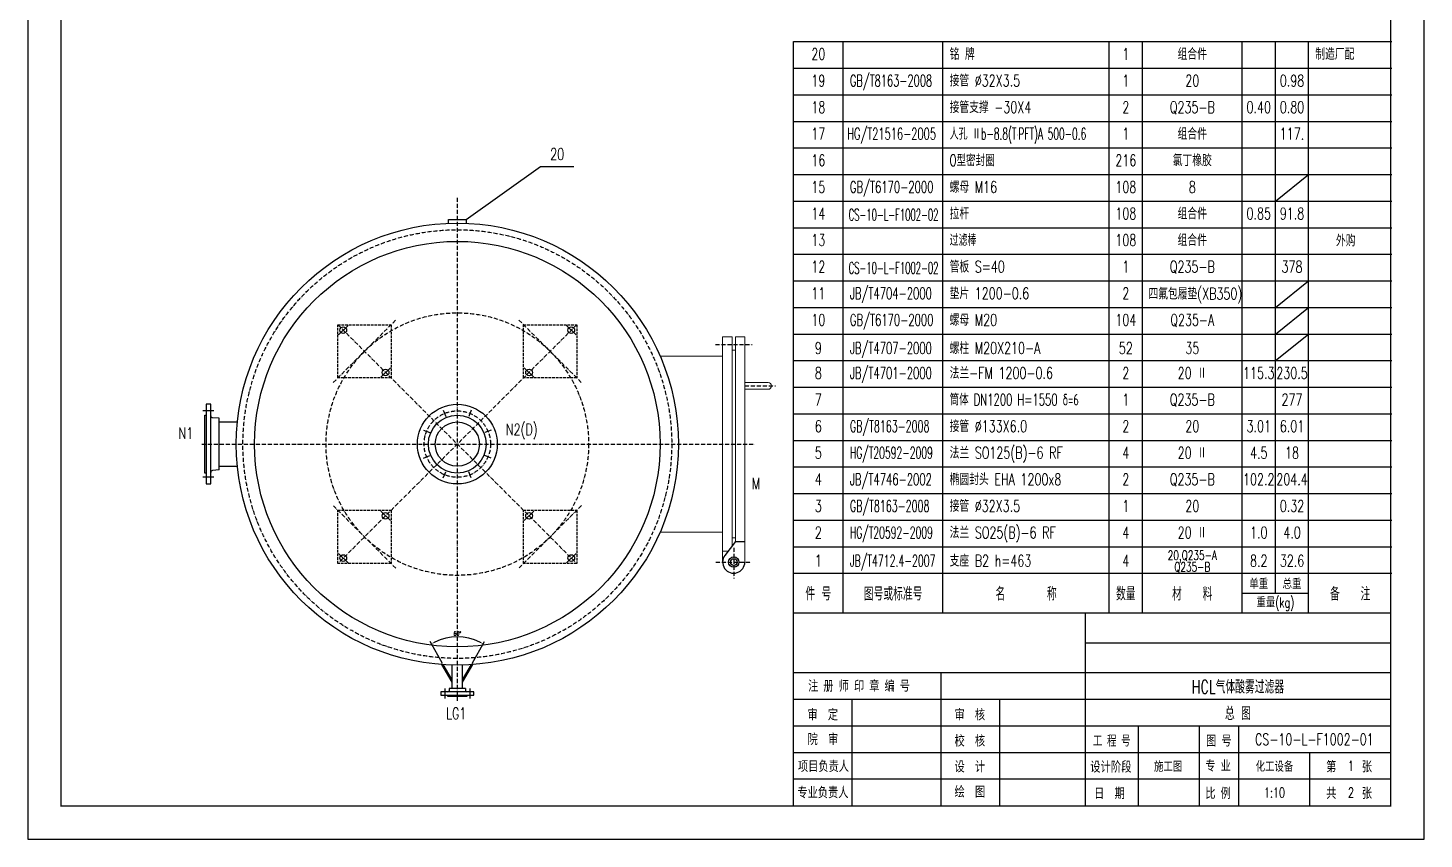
# Model space of a CAD drawing. Header units: millimetres. Extents: x 3722 to 10352, y -3393 to 2547.
# Drawn here: x 3722 to 7922, y -3393 to -952 of the extents above; entities that cross this region are included whole.
import ezdxf
from ezdxf.enums import TextEntityAlignment as Align

# ---------------------------------------------------------------- set-up
doc = ezdxf.new("R2010")
doc.units = ezdxf.units.MM
doc.linetypes.add('ACAD_ISO02W100', pattern=[11, 8, -3])
doc.linetypes.add('ACAD_ISO10W100', pattern=[18, 12, -3, 0, -3])
doc.layers.add('CAXA1', color=2, linetype='ACAD_ISO10W100', lineweight=25)
doc.layers.add('RENK', color=7, linetype='Continuous', lineweight=18)
for name, color, linetype in [('K1', 4, 'Continuous'), ('tank', 1, 'Continuous'), ('tankx', 2, 'ACAD_ISO10W100'), ('tanky', 7, 'Continuous'), ('xuxian', 7, 'ACAD_ISO02W100')]:
    doc.layers.add(name, color=color, linetype=linetype)
doc.styles.add('hzfs', font='simplex.shx', dxfattribs={"width": 0.7, "bigfont": 'hzfs.shx'})
doc.styles.add('ST', font='', dxfattribs={"width": 0.75})
doc.styles.get('ST').set_extended_font_data('SimSun')
doc.dimstyles.new('PVCAD$2', dxfattribs={"dimscale": 4, "dimtxt": 3, "dimasz": 3, "dimexe": 2, "dimexo": 1, "dimgap": 1, "dimtad": 2, "dimtih": 1, "dimdec": 0, "dimzin": 0, "dimdsep": 46, "dimtxsty": 'hzfs', "dimcen": 2.5, "dimclrd": 4, "dimclre": 4, "dimadec": 0, "dimazin": 0, "dimtfac": 1, "dimtmove": 0, "dimatfit": 0, "dimfxl": 1, "dimarcsym": 0})

# ---------------------------------------------------------------- blocks, each defined once
blk = doc.blocks.new('*D190')
at = {"color": 4, "linetype": 'ByBlock', "lineweight": -2}
for p, q in [((4969.8, -2864.7), (4931.8, -2798.9)), ((5058.2, -2864.7), (5096.1, -2798.9))]:
    blk.add_line(p, q, dxfattribs=at)
blk.add_arc((5014, -2941.2), 156.3, 64.4006, 115.5994, dxfattribs=at)
at = {"color": 4, "linetype": 'ByBlock'}
for points in [[(4947.4, -2802), (4945.5, -2798.5), (4935.8, -2805.9)], [(5082.4, -2798.5), (5080.6, -2802), (5092.1, -2805.9)]]:
    blk.add_solid(points, dxfattribs=at)
at = {"layer": 'Defpoints', "color": 0, "linetype": 'ByBlock'}
for p in [(5041.1, -2787.3), (4971.8, -2868.2), (5056.2, -2868.2), (4998, -2913.5), (5030, -2913.5)]:
    blk.add_point(p, dxfattribs=at)
at = {"color": 0, "linetype": 'ByBlock', "insert": (5014, -2774.9), "char_height": 12, "attachment_point": 5, "style": 'hzfs'}
blk.add_mtext('60°', dxfattribs=at)

msp = doc.modelspace()

# ---------------------------------------------------------------- linework, layer by layer
for p, q in [((3722.2, 2546.8), (3722.2, -3393.2)), ((7922.2, -3393.2), (7922.2, 2546.8)), ((7822.2, -2803.2), (6903.9, -2803.2)), ((7822.2, -2893.2), (6025, -2893.2)), ((7822.2, -2973.2), (6025, -2973.2)), ((7822.2, -3053.2), (6025, -3053.2)), ((7363.5, -3053.2), (7363.5, -3293.2)), ((7822.2, -3133.2), (6025, -3133.2)), ((7822.2, -3213.2), (6025, -3213.2)), ((3722.2, -3393.2), (7922.2, -3393.2))]:
    msp.add_line(p, q)
at = {"linetype": 'ByBlock'}
msp.add_line((7475, -1473.2), (7575, -1393.2), dxfattribs=at)
at = {"color": 1, "linetype": 'Continuous'}
for q in [(5818.8, -2539.3), (5879, -2497.4)]:
    msp.add_line((5850.5, -2497.4), q, dxfattribs=at)
at = {"color": 7}
for p, q in [((6903.9, -3293.2), (6903.9, -2713.2)), ((6469.2, -3293.2), (6469.2, -2893.2)), ((6202, -3295.6), (6202, -2973.2)), ((6646.2, -3295.6), (6646.2, -2973.2)), ((7062.7, -3293.2), (7062.7, -3053.2)), ((7246.6, -3293.2), (7246.6, -3053.2)), ((7578.2, -3293.2), (7578.2, -3133.2))]:
    msp.add_line(p, q, dxfattribs=at)
at = {"linetype": 'ByBlock'}
msp.add_lwpolyline([(4987.7, -1540), (4987.7, -1528.3), (5040.2, -1528.3), (5040.2, -1540)], dxfattribs=at)
at = {"color": 1}
for radius in [15.5, 10]:
    msp.add_circle((5845.5, -2559.5), radius, dxfattribs=at)
at = {"color": 1, "linetype": 'Continuous'}
msp.add_arc((5845.5, -2559.5), 33.5, 142.879, 0, dxfattribs=at)
at = {"layer": 'CAXA1'}
for p, q in [((5014, -1463.4), (5014, -2976.8)), ((4640.6, -2019.3), (4828.8, -1831.1)), ((4654.7, -1845.2), (5373.3, -2563.8)), ((5373.3, -1845.2), (4654.7, -2563.8)), ((5199.2, -1831.1), (5387.4, -2019.3)), ((4245.1, -2204.5), (5907.5, -2204.5)), ((4828.8, -2577.9), (4640.6, -2389.7)), ((5387.4, -2389.7), (5199.2, -2577.9))]:
    msp.add_line(p, q, dxfattribs=at)
for radius in [645, 395, 100]:
    msp.add_circle((5014, -2204.5), radius, dxfattribs=at)
at = {"layer": 'K1', "color": 7}
msp.add_line((6025, -3293.2), (6025, -2713.2), dxfattribs=at)
at = {"layer": 'K1', "const_width": 4}
msp.add_lwpolyline([(7822.2, -3293.2), (7822.2, 2296.8), (3822.2, 2296.8), (3822.2, -3293.2)], close=True, dxfattribs=at)
at = {"layer": 'K1', "color": 7}
for points in [[(7822.2, -2713.2, 4, 4, 0), (6025, -2713.2, 4, 4, 0), (6025, -3293.2, 4, 4, 0)], [(7822.2, -2713.2, 4, 4, 0), (7822.2, -3293.2, 4, 4, 0)], [(7822.2, -3293.2, 4, 4, 0), (6025, -3293.2, 4, 4, 0)]]:
    msp.add_lwpolyline(points, format="xyseb", dxfattribs=at)
at = {"layer": 'RENK', "color": 1, "linetype": 'Continuous'}
for p, q in [((5812, -1882), (5812, -2559.5)), ((5812, -1882), (5840.5, -1882)), ((5840.5, -1882), (5840.5, -2510.6)), ((5850.5, -1882), (5850.5, -2497.4)), ((5850.5, -1882), (5879, -1882)), ((5879, -1882), (5879, -2559.5)), ((5840.5, -1922.2), (5850.5, -1922.2)), ((5623.9, -1939.5), (5812, -1939.5)), ((5879, -2019.5), (5949, -2019.5)), ((5879, -2039.5), (5949, -2039.5)), ((5623.9, -2469.5), (5812, -2469.5)), ((5840.5, -2486.8), (5850.5, -2486.8)), ((5812, -2527), (5828.1, -2527))]:
    msp.add_line(p, q, dxfattribs=at)
msp.add_arc((5949, -2029.5), 10, 270, 90, dxfattribs=at)
at = {"layer": 'tank', "linetype": 'ByBlock'}
for p, q in [((6025, -2713.2), (6025, -993.2)), ((6025, -993.2), (7825, -993.2)), ((4272, -2084.5), (4258, -2084.5)), ((4258, -2084.5), (4258, -2324.5)), ((4272, -2324.5), (4272, -2084.5)), ((4254, -2291.5), (4254, -2117.5)), ((4254, -2117.5), (4258, -2117.5)), ((4298, -2126.8), (4277.5, -2125)), ((4298, -2282.2), (4298, -2126.8)), ((4298, -2138), (4352.3, -2138)), ((4258, -2291.5), (4254, -2291.5)), ((4298, -2282.2), (4277.5, -2284)), ((4298, -2271), (4352.3, -2271)), ((4258, -2324.5), (4272, -2324.5)), ((4998, -2920.5), (4967.6, -2867.9)), ((4998, -2913.5), (4971.8, -2868.2)), ((4998, -2940.5), (4998, -2869.3)), ((5030, -2920.5), (5060.4, -2867.9)), ((5030, -2913.5), (5056.2, -2868.2)), ((5030, -2940.5), (5030, -2869.3)), ((5064, -2950.5), (4964, -2950.5)), ((4964, -2950.5), (4964, -2960.5)), ((4964, -2960.5), (5064, -2960.5)), ((4985, -2964.5), (4985, -2960.5)), ((5043, -2964.5), (4985, -2964.5)), ((4989.9, -2940.5), (4989.3, -2946.9)), ((5038.1, -2940.5), (4989.9, -2940.5)), ((5038.1, -2940.5), (5038.7, -2946.9)), ((5043, -2960.5), (5043, -2964.5)), ((5064, -2960.5), (5064, -2950.5))]:
    msp.add_line(p, q, dxfattribs=at)
for radius in [665, 610, 120, 87, 66.5]:
    msp.add_circle((5014, -2204.5), radius, dxfattribs=at)
for centre, radius, start, end in [((4278, -2119), 6, 180, 264.8572), ((4278, -2290), 6, 95.1428, 180), ((4985.3, -2946.5), 4, 270, 354.8572), ((5042.6, -2946.5), 4, 185.1428, 270)]:
    msp.add_arc(centre, radius, start, end, dxfattribs=at)
at = {"layer": 'tankx', "linetype": 'ByBlock'}
for p, q in [((4656.9, -1875.7), (4685.2, -1847.4)), ((5342.8, -1847.4), (5371.1, -1875.7)), ((4784.2, -2003), (4812.5, -1974.7)), ((5215.5, -1974.7), (5243.8, -2003)), ((4282, -2104.5), (4248, -2104.5)), ((4971.9, -2102.9), (4979.5, -2121.4)), ((5056.1, -2102.9), (5048.4, -2121.4)), ((4912.4, -2162.4), (4930.8, -2170.1)), ((5115.6, -2162.4), (5097.1, -2170.1)), ((4912.4, -2246.6), (4930.8, -2238.9)), ((5115.6, -2246.6), (5097.1, -2238.9)), ((4282, -2304.5), (4248, -2304.5)), ((4971.9, -2306.1), (4979.5, -2287.6)), ((5056.1, -2306.1), (5048.4, -2287.6)), ((4812.5, -2434.3), (4784.2, -2406)), ((5243.8, -2406), (5215.5, -2434.3)), ((4685.2, -2561.6), (4656.9, -2533.3)), ((5371.1, -2533.3), (5342.8, -2561.6)), ((4976.5, -2940.5), (4976.5, -2970.5)), ((5051.5, -2940.5), (5051.5, -2970.5))]:
    msp.add_line(p, q, dxfattribs=at)
at = {"layer": 'tankx'}
for p, q in [((5790.2, -1904.5), (5900.9, -1904.5)), ((5879, -2029.5), (5971.6, -2029.5)), ((5845.5, -2516.5), (5845.5, -2608.7)), ((5791.4, -2559.5), (5897.4, -2559.5))]:
    msp.add_line(p, q, dxfattribs=at)
at = {"layer": 'tanky', "linetype": 'ByBlock'}
for p, q in [((6175, -2713.2), (6175, -993.2)), ((6475, -2713.2), (6475, -993.2)), ((6975, -2713.2), (6975, -993.2)), ((7075, -2713.2), (7075, -993.2)), ((7375, -2713.2), (7375, -993.2)), ((7475, -2653.2), (7475, -993.2)), ((7575, -2713.2), (7575, -993.2)), ((6025, -1073.2), (7825, -1073.2)), ((6025, -1153.2), (7825, -1153.2)), ((6025, -1233.2), (7825, -1233.2)), ((6025, -1313.2), (7825, -1313.2)), ((5040.2, -1528.3), (5264.5, -1369.3)), ((5264.5, -1369.3), (5364.5, -1369.3)), ((6025, -1393.2), (7825, -1393.2)), ((6025, -1473.2), (7825, -1473.2)), ((6025, -1553.2), (7825, -1553.2)), ((6025, -1633.2), (7825, -1633.2)), ((6025, -1713.2), (7825, -1713.2)), ((7475, -1793.2), (7575, -1713.2)), ((6025, -1793.2), (7825, -1793.2)), ((7475, -1873.2), (7575, -1793.2)), ((6025, -1873.2), (7825, -1873.2)), ((7475, -1953.2), (7575, -1873.2)), ((6025, -1953.2), (7825, -1953.2)), ((6025, -2033.2), (7825, -2033.2)), ((6025, -2113.2), (7825, -2113.2)), ((6025, -2193.2), (7825, -2193.2)), ((6025, -2273.2), (7825, -2273.2)), ((6025, -2353.2), (7825, -2353.2)), ((6025, -2433.2), (7825, -2433.2)), ((6025, -2513.2), (7825, -2513.2)), ((6025, -2593.2), (7825, -2593.2)), ((7375, -2653.2), (7575, -2653.2))]:
    msp.add_line(p, q, dxfattribs=at)
at = {"layer": 'xuxian', "linetype": 'ACAD_ISO02W100'}
for points in [[(4654.7, -1845.2), (4814.7, -1845.2), (4814.7, -2005.2), (4654.7, -2005.2), (4654.7, -1845.2)], [(5373.3, -1845.2), (5373.3, -2005.2), (5213.3, -2005.2), (5213.3, -1845.2), (5373.3, -1845.2)], [(4654.7, -2563.8), (4654.7, -2403.8), (4814.7, -2403.8), (4814.7, -2563.8), (4654.7, -2563.8)], [(5373.3, -2563.8), (5213.3, -2563.8), (5213.3, -2403.8), (5373.3, -2403.8), (5373.3, -2563.8)]]:
    msp.add_lwpolyline(points, dxfattribs=at)
at = {"layer": 'xuxian', "linetype": 'ByBlock'}
for centre in [(4671, -1861.6), (5356.9, -1861.6), (4798.3, -1988.8), (5229.7, -1988.8), (4798.3, -2420.2), (5229.7, -2420.2), (4671, -2547.4), (5356.9, -2547.4)]:
    msp.add_circle(centre, 10, dxfattribs=at)

# ---------------------------------------------------------------- texts
at = {"linetype": 'ByBlock', "style": 'hzfs', "width": 0.7}
for s, p in [('20', (6100, -1048.2)), ('1', (7025, -1048.2)), ('组合件', (7225, -1048.2)), ('19', (6100, -1128.2)), ('18', (6100, -1208.2)), ('17', (6100, -1288.2)), ('16', (6100, -1368.2)), ('216', (7025, -1368.2)), ('氯丁橡胶', (7225, -1368.2)), ('108', (7025, -1448.2)), ('8', (7225, -1448.2)), ('108', (7025, -1528.2)), ('组合件', (7225, -1528.2)), ('0.85', (7425, -1528.2)), ('91.8', (7525, -1528.2)), ('8', (6100, -2008.2)), ('2', (7025, -2008.2)), ('20 Ⅱ', (7225, -2008.2)), ('115.3', (7425, -2008.2)), ('230.5', (7525, -2008.2)), ('7', (6100, -2088.2)), ('1', (7025, -2088.2)), ('Q235-B', (7225, -2088.2)), ('277', (7525, -2088.2)), ('6', (6100, -2168.2)), ('2', (7025, -2168.2)), ('20', (7225, -2168.2)), ('3.01', (7425, -2168.2)), ('6.01', (7525, -2168.2)), ('5', (6100, -2248.2)), ('4', (7025, -2248.2)), ('20 Ⅱ', (7225, -2248.2)), ('4.5', (7425, -2248.2)), ('18', (7525, -2248.2)), ('4', (6100, -2328.2)), ('2', (7025, -2328.2)), ('Q235-B', (7225, -2328.2)), ('102.2', (7425, -2328.2)), ('204.4', (7525, -2328.2))]:
    msp.add_text(s, height=35, dxfattribs=at).set_placement(p, align=Align.CENTER)
at = {"linetype": 'ByBlock', "style": 'hzfs'}
for s, width, p in [('铭 牌', 0.7, (6495, -1048.2)), ('制造厂配', 0.7, (7595, -1048.2)), ('O型密封圈', 0.63, (6495, -1368.2)), ('GB/T6170-2000', 0.63, (6195, -1448.2)), ('螺母 M16', 0.7, (6495, -1448.2)), ('拉杆 ', 0.7, (6495, -1528.2)), ('四氟包履垫(XB350) ', 0.7, (7092.9, -1769.4)), ('JB/T4701-2000', 0.63, (6195, -2008.2)), ('法兰-FM 1200-0.6', 0.7, (6495, -2008.2)), ('筒体 DN1200 H=1550 δ=6', 0.63, (6495, -2088.2)), ('GB/T8163-2008', 0.6, (6195, -2168.2)), ('接管 %%C133X6.0', 0.7, (6495, -2168.2)), ('HG/T20592-2009', 0.58, (6195, -2248.2)), ('法兰 SO125(B)-6 RF', 0.7, (6495, -2248.2)), ('JB/T4746-2002', 0.63, (6195, -2328.2)), ('椭圆封头 EHA 1200x8', 0.7, (6495, -2328.2))]:
    msp.add_text(s, height=35, dxfattribs=dict(at, width=width)).set_placement(p)
at = {"style": 'ST'}
for s, width, p in [('注 册 师 印 章 编 号', 0.75, (6069.2, -2946.6)), ('审  定', 0.75, (6067.3, -3032.9)), ('审  核', 0.75, (6509.7, -3033)), ('院  审', 0.75, (6067.9, -3106.8)), ('校  核', 0.75, (6509.7, -3111.7)), ('工 程 号', 0.68, (6925.9, -3111.4)), ('图 号', 0.75, (7266.6, -3111.4)), ('项目负责人', 0.75, (6038.8, -3188.3)), ('设  计', 0.75, (6509.7, -3189.4)), ('设计阶段', 0.76, (6917.8, -3190)), ('专 业', 0.75, (7264.1, -3186.6)), ('第     张 ', 0.75, (7627.7, -3189.3)), ('专业负责人', 0.75, (6037, -3267.1)), ('绘  图', 0.75, (6509.8, -3264.8)), ('日  期', 0.75, (6929.7, -3269.8)), ('比 例', 0.75, (7264.2, -3269.3)), ('共     张', 0.75, (7627.7, -3269.3))]:
    msp.add_text(s, height=30, dxfattribs=dict(at, width=width)).set_placement(p)
at = {"linetype": 'ByBlock', "style": 'hzfs', "width": 0.7}
for s, height, p in [('HCL气体酸雾过滤器', 40, (7362.2, -2933.2)), ('总 图', 40, (7362.2, -3013.2)), ('CS-10-L-F1002-01', 35, (7592.2, -3093.2)), ('施工图', 30, (7152.2, -3173.2)), ('化工设备', 30, (7472.2, -3173.2)), ('1', 30, (7702.2, -3173.2)), ('1:10', 30, (7472.2, -3253.2)), ('2', 30, (7702.2, -3253.2))]:
    msp.add_text(s, height=height, dxfattribs=at).set_placement(p, align=Align.MIDDLE)
at = {"layer": 'tanky', "linetype": 'ByBlock', "style": 'hzfs'}
for s, width, p in [('GB/T8163-2008', 0.62, (6195, -1128.2)), ('接管 %%C32X3.5', 0.7, (6495, -1128.2)), ('接管支撑 -30X4', 0.7, (6495, -1208.2)), ('HG/T21516-2005', 0.62, (6187, -1288.2)), ('人孔 Ⅱb-8.8(T·PFT)A 500-0.6', 0.57, (6495, -1288.2)), ('过滤棒', 0.57, (6495, -1608.2)), ('管板 S=40', 0.7, (6495, -1688.2)), ('JB/T4704-2000', 0.63, (6195, -1768.2)), ('垫片 1200-0.6', 0.7, (6495, -1768.2)), ('GB/T6170-2000', 0.63, (6195, -1848.2)), ('螺母 M20', 0.7, (6495, -1848.2)), ('JB/T4707-2000', 0.63, (6195, -1933.2)), ('螺柱 M20X210-A', 0.7, (6495, -1933.2)), ('GB/T8163-2008', 0.6, (6195, -2408.2)), ('接管 %%C32X3.5', 0.7, (6495, -2408.2)), ('HG/T20592-2009', 0.58, (6195, -2488.2)), ('法兰 SO25(B)-6 RF', 0.7, (6495, -2488.2)), ('JB/T4712.4-2007', 0.59, (6195, -2573.2)), ('支座 B2 h=463', 0.7, (6495, -2573.2))]:
    msp.add_text(s, height=35, dxfattribs=dict(at, width=width)).set_placement(p)
at = {"layer": 'tanky', "linetype": 'ByBlock', "style": 'hzfs', "width": 0.7}
for s, height, p in [('1', 35, (7025, -1128.2)), ('20', 35, (7225, -1128.2)), ('0.98', 35, (7525, -1128.2)), ('2', 35, (7025, -1208.2)), ('Q235-B', 35, (7225, -1208.2)), ('0.40', 35, (7425, -1208.2)), ('0.80', 35, (7525, -1208.2)), ('1', 35, (7025, -1288.2)), ('组合件', 35, (7225, -1288.2)), ('117.', 35, (7525, -1288.2)), ('20', 35, (5314.5, -1349.3)), ('15', 35, (6100, -1448.2)), ('14', 35, (6100, -1528.2)), ('13', 35, (6100, -1608.2)), ('108', 35, (7025, -1608.2)), ('组合件', 35, (7225, -1608.2)), ('外购', 35, (7686.6, -1609.6)), ('12', 35, (6100, -1688.2)), ('1', 35, (7025, -1688.2)), ('Q235-B', 35, (7225, -1688.2)), ('378', 35, (7525, -1688.2)), ('11', 35, (6100, -1768.2)), ('2', 35, (7025, -1768.2)), ('10', 35, (6100, -1848.2)), ('104', 35, (7025, -1848.2)), ('Q235-A', 35, (7225, -1848.2)), ('9', 35, (6100, -1933.2)), ('52', 35, (7025, -1933.2)), ('35', 35, (7225, -1933.2)), ('3', 35, (6100, -2408.2)), ('1', 35, (7025, -2408.2)), ('20', 35, (7225, -2408.2)), ('0.32', 35, (7525, -2408.2)), ('2', 35, (6100, -2488.2)), ('4', 35, (7025, -2488.2)), ('20 Ⅱ', 35, (7225, -2488.2)), ('1.0', 35, (7425, -2488.2)), ('4.0', 35, (7525, -2488.2)), ('1', 35, (6100, -2573.2)), ('4', 35, (7025, -2573.2)), ('20,Q235-A', 28, (7225, -2553.2)), ('Q235-B', 28, (7225, -2588.2)), ('8.2', 35, (7425, -2573.2)), ('32.6', 35, (7525, -2573.2))]:
    msp.add_text(s, height=height, dxfattribs=at).set_placement(p, align=Align.CENTER)
at = {"layer": 'tanky', "linetype": 'ByBlock', "style": 'hzfs'}
for s, height, width, p in [('CS-10-L-F1002-02', 35, 0.53, (6326.3, -1514.3)), ('CS-10-L-F1002-02', 35, 0.53, (6326.3, -1674.3)), ('N2(D)', 35, 0.7, (5208, -2163.1)), ('N1', 35, 0.7, (4197.4, -2171.6)), ('M', 35, 0.7, (5912.6, -2323.1)), ('件 号', 40, 0.7, (6100, -2653.2)), ('图号或标准号', 40, 0.7, (6325, -2653.2)), ('名      称', 40, 0.7, (6725, -2653.2)), ('数量', 40, 0.7, (7025, -2653.2)), ('材   料', 40, 0.7, (7225, -2653.2)), ('单重', 30, 0.7, (7425, -2623.2)), ('总重', 30, 0.7, (7525, -2623.2)), ('备   注', 40, 0.7, (7700, -2653.2)), ('重量(kg)', 30, 0.7, (7475, -2683.2)), ('LG1', 35, 0.7, (5010.7, -3015.2))]:
    msp.add_text(s, height=height, dxfattribs=dict(at, width=width)).set_placement(p, align=Align.MIDDLE)

# ---------------------------------------------------------------- dimensions: what is measured, and where the dimension line sits
at = {"linetype": 'ByBlock'}
dim = msp.add_angular_dim_2l(base=(5041.1, -2787.3), line1=((5030, -2913.5), (5056.2, -2868.2)), line2=((4998, -2913.5), (4971.8, -2868.2)), dimstyle='PVCAD$2', dxfattribs=at)
dim.commit()
dim.dimension.update_dxf_attribs({"geometry": '*D190', "text_midpoint": (5014, -2774.9)})

doc.saveas('drawing.dxf')
